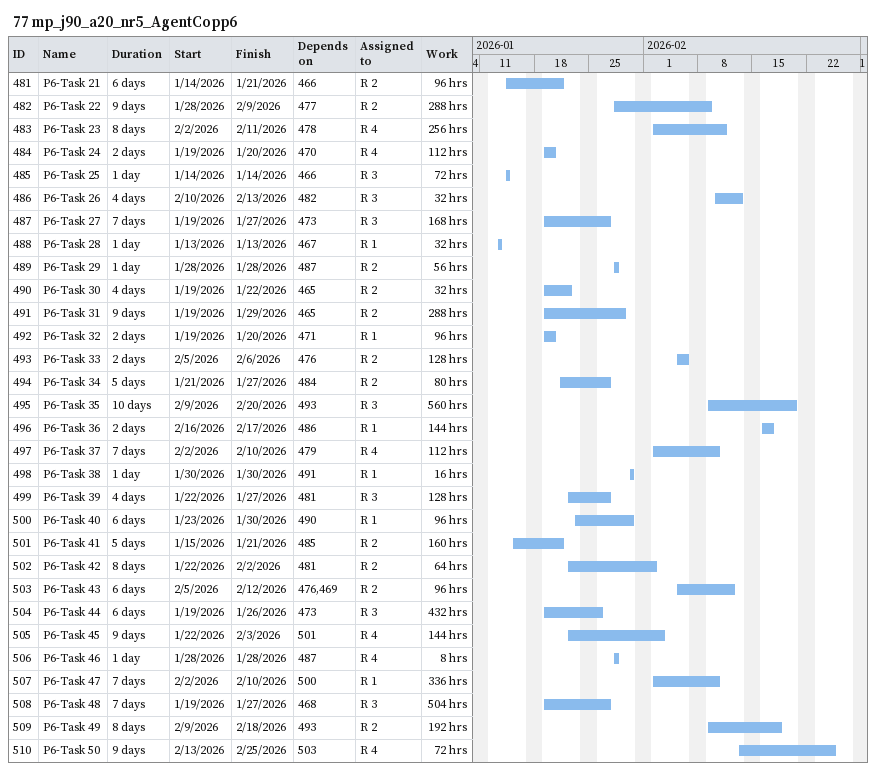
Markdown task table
77 mp_j90_a20_nr5_AgentCopp6

| ID | Task | Duration | Start | Finish | Predecessors | Resources | Work (h) |
|---|---|---|---|---|---|---|---|
| 481 | P6-Task 21 | 6d | 2026-01-14 | 2026-01-21 | 466 | R 2 | 96 |
| 482 | P6-Task 22 | 9d | 2026-01-28 | 2026-02-09 | 477 | R 2 | 288 |
| 483 | P6-Task 23 | 8d | 2026-02-02 | 2026-02-11 | 478 | R 4 | 256 |
| 484 | P6-Task 24 | 2d | 2026-01-19 | 2026-01-20 | 470 | R 4 | 112 |
| 485 | P6-Task 25 | 1d | 2026-01-14 | 2026-01-14 | 466 | R 3 | 72 |
| 486 | P6-Task 26 | 4d | 2026-02-10 | 2026-02-13 | 482 | R 3 | 32 |
| 487 | P6-Task 27 | 7d | 2026-01-19 | 2026-01-27 | 473 | R 3 | 168 |
| 488 | P6-Task 28 | 1d | 2026-01-13 | 2026-01-13 | 467 | R 1 | 32 |
| 489 | P6-Task 29 | 1d | 2026-01-28 | 2026-01-28 | 487 | R 2 | 56 |
| 490 | P6-Task 30 | 4d | 2026-01-19 | 2026-01-22 | 465 | R 2 | 32 |
| 491 | P6-Task 31 | 9d | 2026-01-19 | 2026-01-29 | 465 | R 2 | 288 |
| 492 | P6-Task 32 | 2d | 2026-01-19 | 2026-01-20 | 471 | R 1 | 96 |
| 493 | P6-Task 33 | 2d | 2026-02-05 | 2026-02-06 | 476 | R 2 | 128 |
| 494 | P6-Task 34 | 5d | 2026-01-21 | 2026-01-27 | 484 | R 2 | 80 |
| 495 | P6-Task 35 | 10d | 2026-02-09 | 2026-02-20 | 493 | R 3 | 560 |
| 496 | P6-Task 36 | 2d | 2026-02-16 | 2026-02-17 | 486 | R 1 | 144 |
| 497 | P6-Task 37 | 7d | 2026-02-02 | 2026-02-10 | 479 | R 4 | 112 |
| 498 | P6-Task 38 | 1d | 2026-01-30 | 2026-01-30 | 491 | R 1 | 16 |
| 499 | P6-Task 39 | 4d | 2026-01-22 | 2026-01-27 | 481 | R 3 | 128 |
| 500 | P6-Task 40 | 6d | 2026-01-23 | 2026-01-30 | 490 | R 1 | 96 |
| 501 | P6-Task 41 | 5d | 2026-01-15 | 2026-01-21 | 485 | R 2 | 160 |
| 502 | P6-Task 42 | 8d | 2026-01-22 | 2026-02-02 | 481 | R 2 | 64 |
| 503 | P6-Task 43 | 6d | 2026-02-05 | 2026-02-12 | 476, 469 | R 2 | 96 |
| 504 | P6-Task 44 | 6d | 2026-01-19 | 2026-01-26 | 473 | R 3 | 432 |
| 505 | P6-Task 45 | 9d | 2026-01-22 | 2026-02-03 | 501 | R 4 | 144 |
| 506 | P6-Task 46 | 1d | 2026-01-28 | 2026-01-28 | 487 | R 4 | 8 |
| 507 | P6-Task 47 | 7d | 2026-02-02 | 2026-02-10 | 500 | R 1 | 336 |
| 508 | P6-Task 48 | 7d | 2026-01-19 | 2026-01-27 | 468 | R 3 | 504 |
| 509 | P6-Task 49 | 8d | 2026-02-09 | 2026-02-18 | 493 | R 2 | 192 |
| 510 | P6-Task 50 | 9d | 2026-02-13 | 2026-02-25 | 503 | R 4 | 72 |
